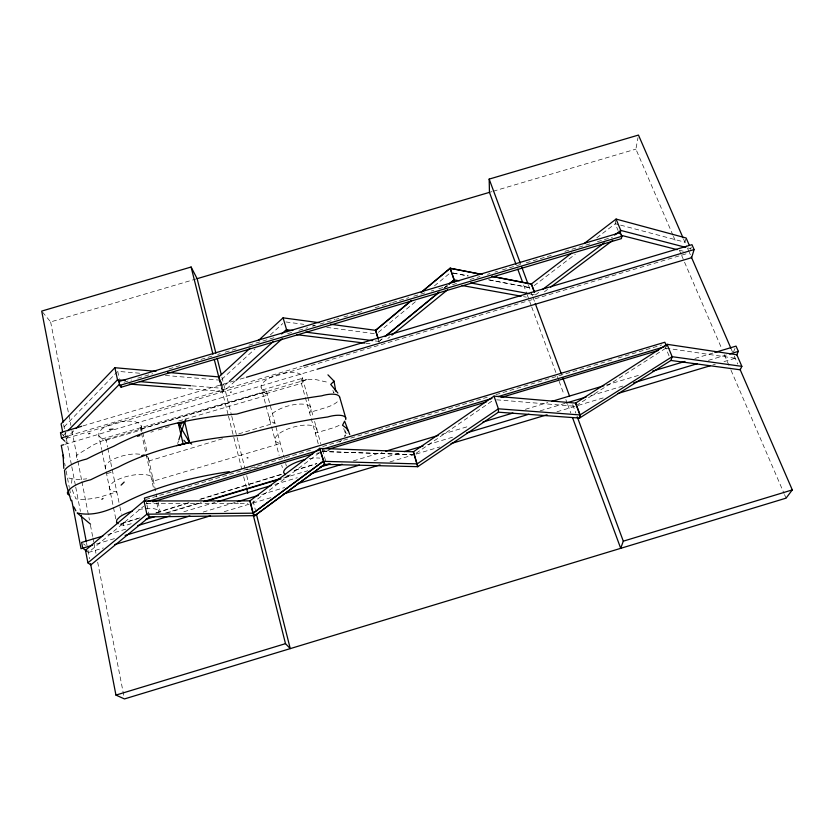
<?xml version="1.0" encoding="UTF-8"?>
<svg xmlns="http://www.w3.org/2000/svg" width="834" height="834" viewBox="0 0 834 834"><rect width="100%" height="100%" fill="white"/><g stroke="black" fill="none" stroke-linecap="round" stroke-linejoin="round"><path stroke-width="0.63" stroke-dasharray="4.17 3.13" d="M141.363 427.508L141.217 431.929L140.592 429.103L141.342 425.997L139.445 423.411L135.108 421.702L128.832 421.087A21.851 8.403 -11.9 0 0 101.769 429.145L98.933 432.502L98.766 435.661L101.602 449.484M71.62 483.23L71.985 478.695M615.878 220.228L615.273 223.71L618.057 230.486M347.111 433.138L345.359 433.096L345.756 430.803M672.923 235.178L635.894 149.119L638 137.62M76.332 457.543L76.999 454.957L79.449 453.404L94.117 444.532L104.26 439.987L307.829 379.272L300.824 381.357L305.004 396.338M685.829 239.045L684.923 242.204L620.246 225.034M690.573 249.324L691.271 247M576.158 405.647L665.866 348.143L666.762 345.266M177.694 443.5L178.466 441.05M733.482 351.896L735.025 348.424M334.007 392.261L333.736 392.877L332.87 390.468M724.016 361.622L735.223 358.255L736.818 354.742M300.824 381.357L302.419 378L301.46 375.154A21.298 8.507 -15.1 0 0 278.202 374.403A21.298 8.507 -15.1 0 0 261.094 387.184L265.608 404.24M339.834 442.041L341.586 440.102M64.093 426.904L116.812 372.256M66.042 432.658L63.332 435.431L62.884 433.127M60.465 432.606L66.313 438.382L74.414 430.125M221.677 379.428L255.079 348.873M270.341 334.893L282.747 323.55M228.308 382.274L221.646 388.31L223.71 391.521L182.344 388.248M235.084 381.18L223.554 391.563L220.729 380.304M85.485 550.263L88.373 552.473L143.709 506.175M378.355 332.349L415.561 301.606M434.431 285.885L449.609 273.396M378.938 341.492L381.941 339.021M444.042 288.105L447.045 285.645M380.096 340.616L382.097 338.979M444.209 288.064L447.212 285.593M387.852 338.468L390.02 336.769M534.208 285.603L575.251 254.266M596.8 237.815L615.273 223.71L619.005 224.7M535.365 294.923L539.473 291.817M544.456 291.785L547.552 289.45M251.805 503.402L319.026 452.987M416.114 453.248L493.03 400.341M329.065 450.36L323.05 452.153M156.813 503.027L158.762 511.899L189.829 502.36M199.774 499.305L283.028 473.743M139.924 517.862L119.877 524.106L138.069 518.529M155.635 513.046L159.899 511.826M294.36 470.459L316.868 463.558M156.26 512.941L189.745 502.662M200.931 499.222L283.007 474.025M294.162 470.605L316.44 463.767M150.902 432.2L153.341 431.459M158.22 429.969L170.417 426.247M107.106 473.576L112.673 471.898M222.511 438.757L147.67 461.338A22.101 7.975 -12.4 0 0 146.576 455.927M238.722 433.857L274.897 422.942A21.528 8.069 -15.4 0 1 274.24 412.194A21.528 8.069 -15.4 0 1 301.189 404.063A21.528 8.069 -15.4 0 1 309.508 412.507L326.094 407.503A16.471 6.224 -16.1 0 0 338.562 400.549M145.992 500.556L146.669 503.694L150.412 502.568M322.643 450.965L325.145 450.224M165.476 513.056L201.213 502.339M285.301 477.121L289.012 476.016L288.501 474.119M131.23 523.71L125.037 525.566L118.949 524.398M166.883 513.014L201.588 502.61M283.497 478.038L307.861 470.73M107.794 534.573L126.497 528.964M183.834 511.763L214.995 502.422M274.834 484.471L297.269 477.736M353.366 460.91L382.035 452.309M441.864 434.358L469.292 426.132M525.378 409.306L547.823 402.572M606.412 384.995L640.064 374.904M694.91 358.443L713.612 352.834M96.421 544.018L115.123 538.41M203.173 512.055L235.615 502.318M261.761 494.468L284.634 487.536M373.955 460.795L401.8 452.372M427.561 444.71L454.999 436.474M540.161 410.849L565.087 403.364M590.858 395.702L624.916 385.412M708.42 360.351L727.123 354.742M88.373 552.473L103.333 547.98M224.221 511.68L251.649 503.455M252.89 503.079L271.582 497.46M389.989 461.911L414.915 454.426M416.166 454.05L439.841 446.941M556.997 411.767L576.94 405.783M578.191 405.407L604.358 397.547M712.799 364.99L715.291 364.249M65.01 444.313L315.898 369.587M140.592 429.103L266.557 391.573L284.342 458.481M145.762 499.503L312.781 449.484M322.748 446.503L487.264 397.224M495.99 394.618L613.157 359.527M618.14 358.026L661.758 344.963M124.047 382.243L131.543 380.012M137.787 378.156L152.778 373.715M169.01 368.889L181.499 365.177M193.988 361.466L212.733 355.909M217.726 354.429L220.218 353.679M225.222 352.198L237.711 348.487M248.949 345.151L276.429 336.988M287.667 333.652L293.912 331.796M298.916 330.316L307.652 327.72M312.646 326.24L315.148 325.5M320.141 324.009L335.132 319.558M336.383 319.193L338.875 318.452M343.879 316.962L363.864 311.03M375.102 307.694L391.334 302.867M392.585 302.502L408.827 297.675M413.82 296.195L426.31 292.484M431.303 291.003L433.805 290.263M438.799 288.772L447.545 286.177M452.539 284.696L458.783 282.841M470.032 279.505L480.019 276.534M487.515 274.313L490.006 273.573M495.01 272.082L497.502 271.342M502.506 269.862L521.24 264.295M526.233 262.814L553.713 254.651M564.952 251.315L592.432 243.153M597.425 241.672L612.417 237.221M82.92 425.913L228.943 382.462M230.194 382.087L233.937 380.971M240.182 379.116L245.175 377.635M68.961 435.671L302.304 366.209M66.313 438.382L688.269 253.192M42.513 312.083L50.634 321.924L195.886 279.036M489.454 192.362L491.935 191.622M493.175 191.257L635.894 149.119M184.981 419.189L267.506 395.16L263.909 391.844L102.353 438.872L104.719 440.623L141.269 429.99M265.963 393.69L302.169 383.15L302.461 378.292L262.481 389.926L263.909 391.844M178.726 421.003L183.73 419.544M254.36 468.01L257.987 466.977M316.524 453.352L320.871 452.549M246.541 469.459L250.732 469.042M307.829 379.272L315.773 379.574L327.877 382.316M146.669 503.694L238.826 503.434M240.119 503.434L247.906 503.413M322.383 451.475L412.84 454.624M322.216 451.528L412.684 454.666M139.778 454.207L135.921 453.925A22.101 7.975 -12.4 0 0 108.576 462.172L105.678 465.403A22.101 7.975 -12.4 0 0 106.815 469.928M192.185 385.861L221.802 388.258L220.228 381.972M496.678 399.82L573.928 406.189M139.632 373.225L117.709 371.328L119.262 378.542M165.424 375.456L220.885 380.252M365.876 343.254L372.266 344.046M375.227 340.95L379.095 341.44M285.926 321.966L303.784 324.332M312.719 325.51L315.273 325.854M326.751 327.376L376.509 333.954M665.866 348.143L735.223 358.255M523.616 296.696L526.337 297.113M530.278 293.985L535.511 294.882M453.133 273.041L468.26 275.918M488.422 279.755L530.028 287.667M452.966 273.093L468.103 275.971M489.527 280.047L531.133 287.959M68.836 478.038L73.976 479.112A27.199 9.8 -11.8 0 0 86.726 478.82M679.574 250.273L683.307 251.232M688.269 248.011L690.771 248.668M287.063 475.359L289.012 476.016M266.557 391.573L262.647 389.853L261.094 387.184M83.504 543.893L85.391 545.363M98.766 435.661L101.237 438.1L105.96 439.445L107.523 447.014M65.657 441.989L67.325 443.625M683.536 239.014L686.966 246.927M687.477 248.105L689.009 251.639M689.228 252.149L690.364 254.766M731.178 348.925L732.45 351.865M734.295 356.097L737.725 364.031M673.434 236.376L676.009 242.35M679.606 250.721L681.149 254.307M681.67 255.506L721.775 348.737M724.35 354.711L730.521 369.055M731.032 370.254L784.002 493.363M784.513 494.562L786.055 498.148M664.656 345.203L669.087 355.982M72.12 489.714L75.863 498.784L77.854 499.17A27.376 9.435 -11.7 0 0 106.731 494.906L116.812 491.924A22.247 7.673 -12.3 0 1 109.838 485.722L112.778 482.573A22.247 7.673 -12.3 0 1 140.352 474.421L146.69 474.817A22.247 7.673 -12.3 0 1 152.09 481.479L280.36 443.49A21.684 7.777 -15.2 0 1 279.817 433.117A21.684 7.777 -15.2 0 1 306.995 425.069A21.684 7.777 -15.2 0 1 315.262 433.148L331.995 428.196A16.597 5.994 -15.8 0 0 339.574 425.132M528.464 285.165L532.53 296.133M532.978 297.352L534.782 302.231M572.718 404.636L575.887 413.174M523.616 285.009L526.765 293.547M527.213 294.756L531.258 305.734M531.706 306.954L556.883 375.217M557.331 376.436L558.676 380.096M559.124 381.315L564.065 394.722M565.869 399.601L567.214 403.26M567.662 404.48L570.81 413.007M343.733 428.613L345.359 433.096M378.407 340.095L379.168 342.545M302.419 378L307.339 395.597M307.694 396.838L313.23 416.666M314.564 421.431L320.767 443.615M322.497 449.787L325.614 460.91M305.348 397.578L310.905 417.5M311.238 418.689L318.348 444.22M285.676 463.475L286.343 465.977M265.931 405.46L271.227 425.496M271.561 426.737L279.14 455.416M281.715 465.153L282.361 467.582M221.917 377.156L231.456 415.03M231.779 416.291L244.81 468.062M246.718 475.641L249.251 485.742M253.067 500.89L255.298 509.73M221.51 382.764L223.71 391.521M219.926 382.035L228.162 414.894M228.474 416.166L241.777 469.24M243.674 476.829L246.207 486.941M141.342 425.997L142.51 431.314M142.781 432.544L147.107 452.205M148.452 458.346L156.948 496.981M158.033 501.891L160.284 512.128L158.439 509.981L154.082 508.709L147.701 508.479A22.508 7.225 -12.9 0 0 136.724 510.022M141.488 433.148L154.029 490.35M146.93 504.883L149.244 515.641M107.784 448.254L119.627 505.508M119.877 506.749L121.41 514.161M123.203 522.814L123.766 525.545M101.852 450.735L105.668 469.375M106.168 471.794L116.27 521.156M50.634 321.924L68.659 413.935M68.909 415.217L70.911 425.434M71.912 430.553L77.666 459.941M77.916 461.223L81.669 480.394M81.92 481.677L89.426 520.009M90.426 525.128L92.678 536.627M92.928 537.909L93.679 541.735M93.929 543.017L95.931 553.244M97.682 562.189L124.203 697.662M63.655 424.631L71.547 465.455M71.797 466.738L75.498 485.868M75.738 487.15L80.429 511.388M86.59 543.278L87.09 545.832M87.935 550.221L89.582 558.717M64.677 463.287L65.167 465.831M66.136 470.939L69.305 487.515M69.545 488.787L71.015 496.438M309.195 458.679A21.924 7.308 -15.5 0 1 319.797 458.116"/><path stroke-width="1.25" d="M579.953 414.998L579.432 418.126L670.922 360.465L672.162 356.702L667.054 344.306L575.554 403.156L579.953 414.998L672.162 356.702L741.853 366.355L740.227 369.796L670.922 360.465M580.11 414.946L579.588 418.074L498.43 412.194L417.698 466.727L413.351 451.84L494.03 396.129L575.71 403.103L580.11 414.946L498.388 408.806L417.104 463.923M620.121 233.854L620.746 230.413L616.076 219.071L584.029 243.632M621.841 236.283L621.403 238.628L121.139 387.226L119.7 385.412L118.866 381.524L620.34 232.634L621.841 236.283L119.7 385.412M327.95 374.852L334.027 381.128L330.733 384.453L337.874 393.054M334.903 389.718L335.132 388.727L335.841 391.177M180.54 425.997L181.114 423.933M69.285 495.229L67.585 493.759L68.388 490.913A27.376 9.435 -11.7 0 1 90.708 479.758A224.012 70.337 -14.2 0 1 118.157 467.207A107.742 36.623 -13.3 0 1 176.683 445.637L189.495 442.239L176.683 445.637M246.416 377.26L691.97 244.664L694.107 249.564L691.626 257.675L317.045 369.243M178.851 439.831L184.658 421.65L189.495 442.239L180.061 445.022M577.243 416.833L623.3 541.172L620.704 548.324L572.614 417.886M736.787 354.815L738.34 351.375L736.047 346.11L714.853 352.459M184.814 421.399L185.878 419.439M344.713 436.224L345.38 435.202M739.987 369.243L792.3 489.912L786.055 498.148L124.454 698.934L115.947 695.087L90.541 563.69M124.183 482.083L121.086 485.127M156.021 371.349L114.904 367.711L61.101 423.891L62.665 431.97M67.846 430.803L117.511 379.804L125.236 380.429M76.207 428.29L119.398 384.276M218.81 376.978L249.992 348.278M258.498 340.449L283.07 317.837L319.068 322.695M229.267 381.409L273.041 341.752M281.611 333.986L286.364 329.68L292.807 330.493M236.043 380.314L282.173 338.771M254.881 515.652L253.15 513.181L250.054 500.859L144.011 500.963L85.485 550.263L87.904 562.835L90.791 564.962L149.505 516.83L254.881 515.652L324.687 464.298L319.745 448.327L249.898 500.911L252.983 513.233L254.714 515.704L324.509 464.35L417.865 466.675L413.518 451.799L319.568 448.379L324.509 464.35M411.287 300.584L375.498 330.379L378.177 339.021M421.233 292.307L450.068 268.308L481.802 274.449M330.639 324.259L375.644 330.337L411.443 300.532M421.389 292.254L450.224 268.256L481.958 274.407M87.904 562.835L146.867 514.192L253.15 513.181L323.352 461.275M384.954 336.561L439.038 292.213M449.046 284.008L454.061 279.901L459.305 280.787M385.099 336.519L439.195 292.171M449.213 283.956L454.217 279.849L450.224 268.256M391.886 335.174L447.514 289.857M491.956 276.419L531.321 284.04L571.624 253.14M542.559 289.481L604.285 242.85M614.575 235.073L620.746 230.413L685.767 247.364M550.659 287.115L612.677 240.442M252.983 513.233L323.185 461.327L417.271 463.881M101.852 499.305L103.03 498.461M137.485 436.297L139.924 435.546M178.956 423.641L184.867 422.129M115.947 695.087L285.489 643.66L290.253 648.612L256.57 514.776M623.3 541.172L792.3 489.912M152.903 501.818L312.656 453.957M328.888 449.099L486.139 401.988M501.119 397.495L658.38 350.384M203.684 501.599L280.349 478.612M324.27 465.435L329.076 463.996M145.981 519.29L154.582 516.705M205.31 501.495L281.016 478.789M319.839 467.144L330.441 463.965M102.811 536.074L81.617 542.434L82.712 548.136L86.486 551.024M137.714 525.597L170.126 515.881M217.486 501.672L271.092 485.586M310.978 473.618L342.138 464.277M385.767 451.184L438.121 435.484M483.001 422.014L512.92 413.038M551.555 401.446L603.91 385.746M652.532 371.161L684.943 361.435M92.678 545.144L81.013 548.72L71.745 500.264M125.09 535.418L189.902 515.965M237.273 501.745L258.457 495.386M297.102 483.793L359.423 465.091M404.292 451.621L422.994 446.013M466.613 432.919L528.933 414.217M566.328 402.989L586.271 397.005M633.642 382.796L697.203 363.718M729.614 353.991L738.34 351.375M114.55 544.612L210.512 515.798M284.05 493.718L380.023 464.903M451.058 443.573L547.031 414.769M618.067 393.429L710.297 365.74M63.759 444.689L61.257 445.429L63.697 458.179M147.795 501.536L318.609 450.37M322.351 449.255L491.924 398.454M498.159 396.588L663.979 346.913M81.68 426.289L60.465 432.606L61.476 437.902L64.823 441.176M61.476 437.902L67.721 436.046M303.545 365.834L694.107 249.564M215.881 353.157L197.126 278.671L191.101 267.026L41.7 311.092L63.165 422.087M515.975 264.284L489.454 192.362L489.172 179.102L638.469 135.066L683.015 237.815M197.126 278.671L489.454 192.362M141.697 455.645L144.167 454.926M230.559 392.261L231.216 392.074M88.644 433.722L89.905 433.399M71.046 500.744L65.782 483.063L64.489 470.47A27.199 9.8 -11.8 0 1 86.6 459.065A222.626 73.173 -14.4 0 1 113.778 446.263A107.023 38.062 -13.5 0 1 178.236 422.817L189.172 420.524A156.479 53.668 -13.6 0 1 236.783 414.06A207.499 68.336 -15.1 0 1 321.622 395.848A16.471 6.224 -16.1 0 1 339.647 396.994M184.262 422.265L178.393 423.516L189.495 442.239M109.462 429.447L113.059 429.093M229.287 471.648C193.53 476.965 157.855 485.732 125.465 502.162C110.505 509.845 94.305 516.903 77.187 512.993L90.562 524.221M129.353 384.067L181.051 388.154M139.393 381.576L190.903 385.756M167.582 372.381L218.967 376.937L220.228 381.972M247.156 457.772L247.896 457.845M296.883 334.684L364.604 343.097M305.682 332.13L372.652 340.626M667.054 344.306L736.818 354.742L741.853 366.355M462.099 285.53L521.208 296.185M470.574 282.945L529.163 293.704M492.123 276.367L531.466 283.987L534.615 292.463M621.153 235.313L677.093 249.637M616.076 219.071L686.132 237.992L689.228 245.102M191.684 444.074L189.818 442.677L187.9 439.362M118.115 523.71L116.52 522.407L116.833 519.843L119.835 516.83A22.508 7.225 -12.9 0 1 132.272 511.2M149.505 516.83L146.867 514.192L144.011 500.963M183.866 440.237L185.304 441.895M119.606 382.462L117.511 379.804L114.904 367.711M285.113 474.702L283.654 472.451A21.924 7.308 -15.5 0 1 305.4 459.44M348.549 431.147L346.141 427.957L342.524 425.267L344.619 421.149L349.738 434.493M75.873 510.794L73.882 506.978M691.303 256.935L730.907 348.278M666.481 346.162L664.854 342.232L144.397 498.086L145.074 501.234M287.157 331.63L283.07 317.837M531.321 284.04L534.458 292.505M489.172 179.102L520.333 263.221M521.688 266.88L528.005 283.946M535.24 303.451L561.428 374.164M562.783 377.812L569.559 396.108M517.768 269.163L522.709 282.57M450.068 268.308L454.061 279.901M494.03 396.129L498.388 408.806L498.43 412.194M375.644 330.337L378.323 338.969M339.688 397.14L345.693 417.803M217.153 358.213L221.281 374.622M191.101 267.026L212.951 354.231M214.223 359.287L220.072 382.014M246.53 488.203L247.792 493.259M253.182 514.745L285.489 643.66M178.236 422.817L183.188 444.095L194.207 441.801A157.501 51.604 -13.4 0 1 242.152 435.202A208.792 65.688 -14.8 0 1 327.637 416.979A16.597 5.994 -15.8 0 1 345.714 419.575M120.721 385.287L121.139 387.226M81.169 515.214L86.35 541.996M67.356 492.519L67.585 493.759M334.027 381.128L335.529 389.812M63.791 468.374L63.103 455.093M454.217 279.849L454.238 282.017"/></g></svg>
